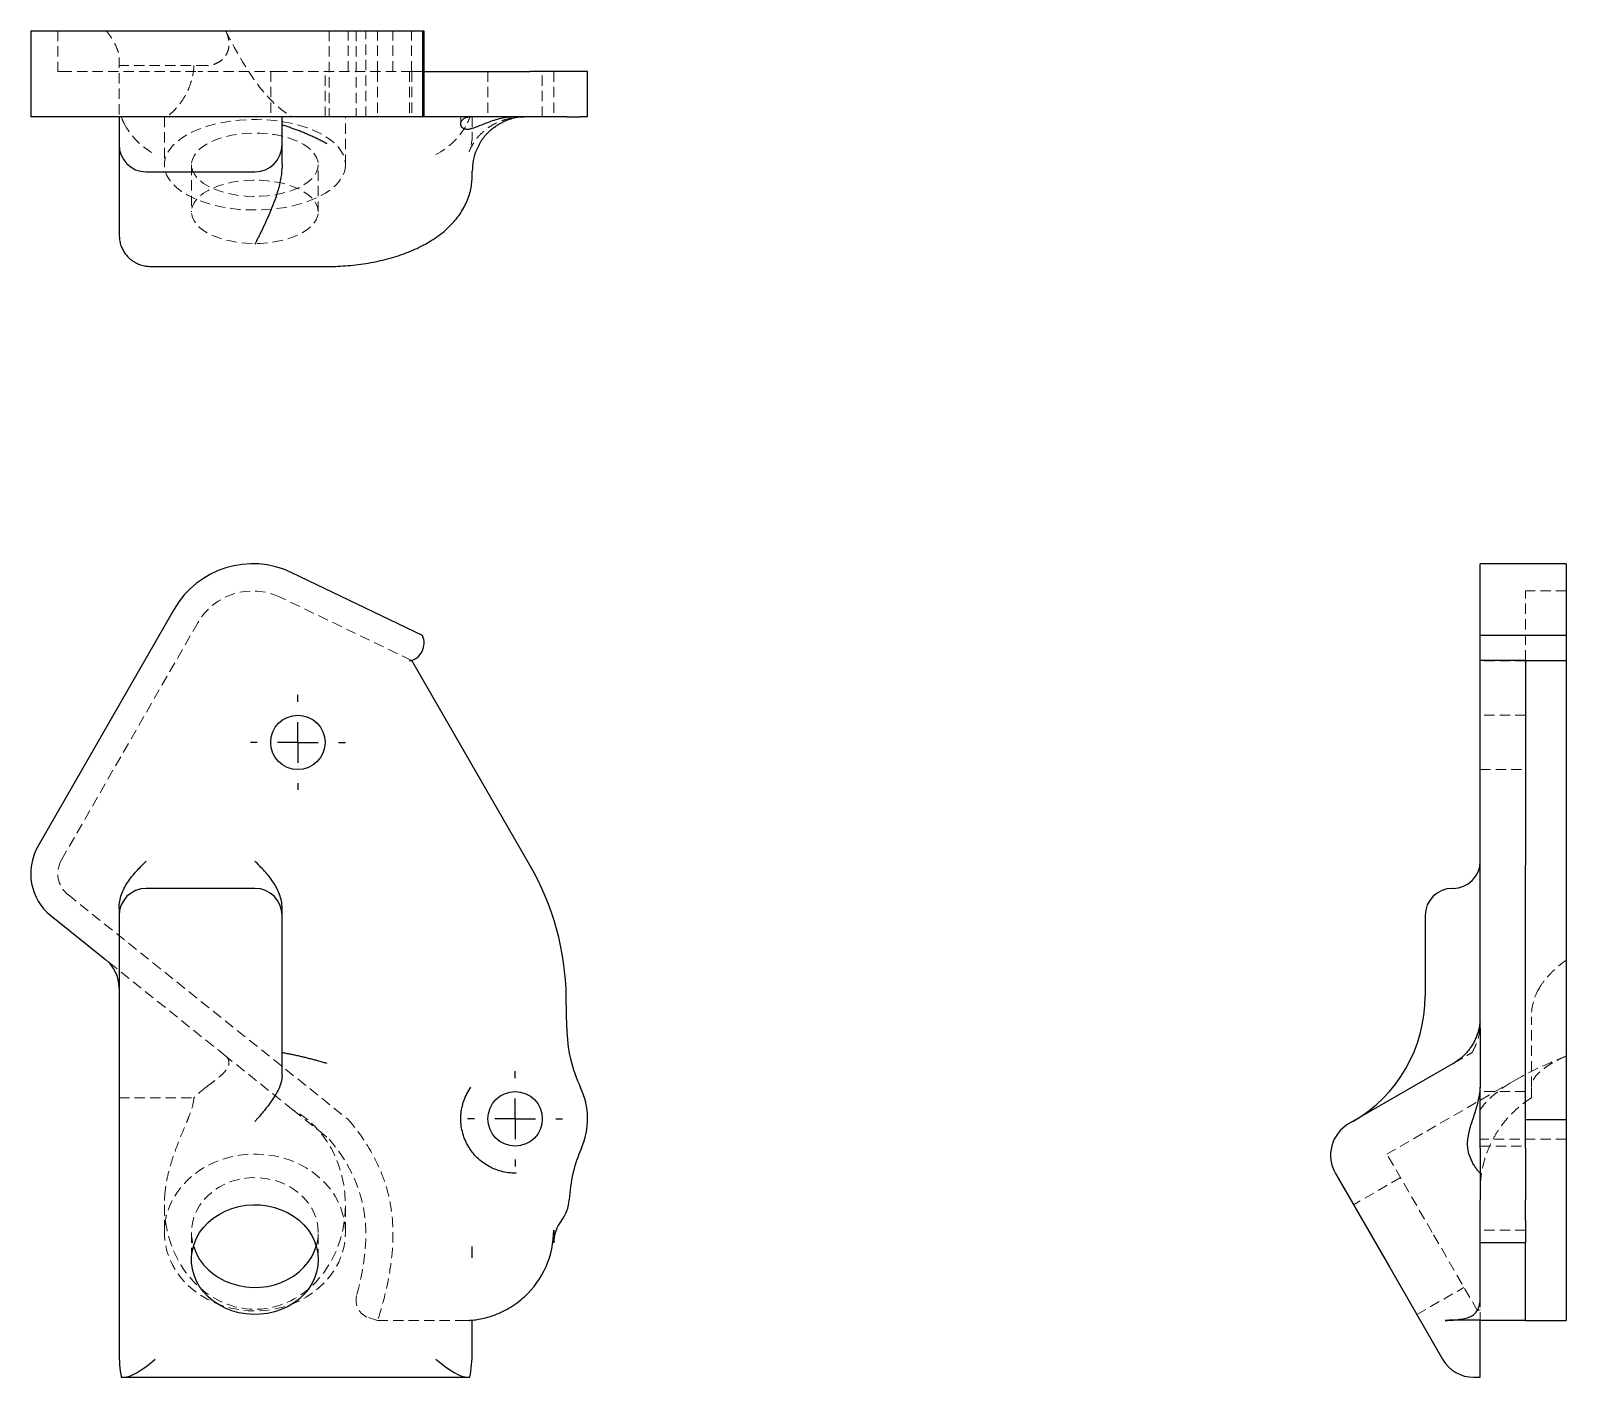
# Model space of a CAD drawing. Header units: millimetres. Extents: x 49 to 238, y 7 to 173.
import ezdxf

# ---------------------------------------------------------------- set-up
doc = ezdxf.new("R2010")
doc.units = ezdxf.units.MM
doc.linetypes.add('HIDDEN', pattern=[1.905, 1.27, -0.635])
doc.layers.add('10', color=7, linetype='Continuous')

# ---------------------------------------------------------------- blocks, each defined once
blk = doc.blocks.new('SW_CENTERMARKSYMBOL_0')
at = {"layer": '10', "color": 0}
for p, q in [((0, 5), (0, 5.84)), ((0, 0), (0, 2.5)), ((-5, 0), (-5.84, 0)), ((0, 0), (-2.5, 0)), ((0, 0), (0, -2.5)), ((0, 0), (2.5, 0)), ((5, 0), (5.84, 0)), ((0, -5), (0, -5.84))]:
    blk.add_line(p, q, dxfattribs=at)
blk = doc.blocks.new('SW_CENTERMARKSYMBOL_1')
at = {"layer": '10', "color": 0}
for p, q in [((0, 5), (0, 5.84)), ((0, 0), (0, 2.5)), ((-5, 0), (-5.84, 0)), ((0, 0), (-2.5, 0)), ((0, 0), (0, -2.5)), ((0, 0), (2.5, 0)), ((5, 0), (5.84, 0)), ((0, -5), (0, -5.84))]:
    blk.add_line(p, q, dxfattribs=at)

msp = doc.modelspace()

# ---------------------------------------------------------------- linework, layer by layer
at = {"color": 7, "linetype": 'Continuous', "lineweight": 25}
for p, q in [((48.77, 172.53), (48.77, 161.95)), ((48.77, 172.53), (49.66, 172.53)), ((49.66, 172.53), (66.41, 172.53)), ((66.41, 172.53), (80.89, 172.53)), ((80.89, 172.53), (96.92, 172.53)), ((96.92, 172.53), (96.92, 161.95)), ((96.92, 172.53), (97.13, 172.53)), ((97.13, 161.95), (97.13, 172.53)), ((97.13, 167.52), (110.14, 167.52)), ((114.61, 167.52), (110.14, 167.52)), ((114.67, 167.52), (114.61, 167.52)), ((116.37, 167.52), (114.67, 167.52)), ((117.23, 167.52), (116.37, 167.52)), ((117.23, 161.95), (117.23, 167.52)), ((49.66, 161.95), (48.77, 161.95)), ((66.41, 161.95), (49.66, 161.95)), ((59.63, 161.95), (59.63, 158.61)), ((80.89, 161.95), (66.41, 161.95)), ((79.67, 158.61), (79.67, 161.95)), ((96.92, 161.95), (80.89, 161.95)), ((97.13, 161.95), (96.92, 161.95)), ((110.14, 161.95), (97.13, 161.95)), ((114.61, 161.95), (110.14, 161.95)), ((114.67, 161.95), (114.61, 161.95)), ((114.67, 161.95), (116.37, 161.95)), ((117.23, 161.95), (116.37, 161.95)), ((59.63, 158.61), (59.63, 158.52)), ((79.67, 158.52), (79.67, 158.61)), ((59.63, 158.52), (59.63, 147.94)), ((79.67, 156.15), (79.67, 158.52)), ((62.97, 155.18), (76.33, 155.18)), ((103.04, 154.68), (103.04, 155.28)), ((59.63, 147.94), (59.63, 147.44)), ((59.63, 147.44), (59.69, 146.94)), ((63.53, 143.55), (85.23, 143.55)), ((96.92, 98.18), (80.89, 105.9)), ((237.53, 107), (226.95, 107)), ((226.95, 105.9), (226.95, 107)), ((226.95, 98.18), (226.95, 105.9)), ((237.53, 107), (237.53, 105.9)), ((237.53, 105.9), (237.53, 98.18)), ((66.41, 101.41), (49.66, 72.26)), ((237.53, 98.18), (226.95, 98.18)), ((226.95, 95.11), (226.95, 98.18)), ((237.53, 98.18), (237.53, 95.12)), ((95.61, 95.11), (95.32, 95.05)), ((110.14, 69.94), (95.61, 95.11)), ((232.52, 95.11), (226.95, 95.11)), ((226.95, 69.94), (226.95, 95.11)), ((232.52, 95.12), (237.53, 95.12)), ((232.52, 95.11), (232.52, 69.94)), ((237.53, 95.12), (237.53, 70.6)), ((226.95, 53.73), (226.95, 69.94)), ((232.52, 53.73), (232.52, 69.94)), ((237.53, 70.6), (237.53, 66.33)), ((76.33, 67.1), (62.97, 67.1)), ((223.61, 67.1), (223.52, 67.1)), ((237.53, 66.33), (237.53, 38.69)), ((59.63, 64.66), (59.63, 63.76)), ((79.67, 63.76), (79.67, 64.66)), ((51.27, 63.72), (57.97, 58.35)), ((59.63, 63.76), (59.63, 53.85)), ((79.67, 53.85), (79.67, 63.76)), ((220.18, 63.76), (220.18, 53.85)), ((59.63, 53.85), (59.63, 35.54)), ((79.67, 44.13), (79.67, 53.85)), ((114.67, 49.93), (114.61, 53.73)), ((226.95, 49.93), (226.95, 53.73)), ((232.52, 49.93), (232.52, 53.73)), ((226.95, 49.93), (226.95, 42.58)), ((232.52, 42.58), (232.52, 49.93)), ((223.61, 45.56), (210.77, 38.14)), ((223.61, 45.56), (223.65, 45.58)), ((226.95, 35.17), (226.95, 42.58)), ((232.52, 35.17), (232.52, 42.58)), ((232.52, 38.69), (237.53, 38.69)), ((59.63, 35.54), (59.63, 35.25)), ((59.63, 35.25), (59.63, 10.12)), ((226.95, 35.17), (226.95, 28.83)), ((232.52, 35.17), (232.52, 28.83)), ((209.14, 32.06), (215.82, 20.49)), ((226.95, 26.28), (226.95, 28.83)), ((232.52, 26.28), (232.52, 28.83)), ((113.06, 25.1), (113.06, 23.52)), ((226.95, 23.52), (226.95, 26.28)), ((232.52, 26.28), (232.52, 23.52)), ((103.04, 22.72), (103.04, 23.07)), ((103.04, 21.69), (103.04, 22.72)), ((232.52, 23.52), (226.95, 23.52)), ((226.95, 16.9), (226.95, 23.52)), ((232.52, 13.97), (232.52, 23.52)), ((215.82, 20.49), (222.33, 9.23)), ((103.04, 10.12), (103.04, 14.03)), ((226.95, 14.03), (224.7, 14.03)), ((226.95, 10.12), (226.95, 14.03)), ((232.52, 13.97), (226.95, 13.97)), ((232.52, 13.97), (237.53, 13.97)), ((226.95, 7), (226.95, 10.12)), ((59.91, 7), (60.23, 7)), ((60.23, 7), (102.44, 7)), ((102.44, 7), (102.76, 7)), ((226.18, 7), (226.95, 7))]:
    msp.add_line(p, q, dxfattribs=at)
at = {"color": 7, "linetype": 'HIDDEN', "lineweight": 18}
for p, q in [((52.11, 172.53), (52.11, 167.52)), ((85.46, 172.53), (85.46, 161.95)), ((87.8, 167.52), (87.8, 172.53)), ((88.76, 172.53), (88.76, 161.95)), ((89.96, 161.95), (89.96, 172.53)), ((91.41, 167.52), (91.41, 172.53)), ((93.3, 167.52), (93.3, 172.53)), ((95.58, 167.52), (95.58, 172.53)), ((59.63, 169.22), (59.63, 161.95)), ((70.37, 168.24), (59.63, 168.24)), ((52.56, 167.52), (52.11, 167.52)), ((52.56, 167.52), (69.31, 167.52)), ((79.44, 167.52), (69.31, 167.52)), ((78.27, 167.52), (78.27, 161.95)), ((95.58, 167.52), (79.44, 167.52)), ((84.95, 161.95), (84.95, 167.52)), ((91.41, 167.52), (91.41, 161.95)), ((95.32, 167.52), (95.32, 161.95)), ((95.58, 167.52), (95.61, 167.52)), ((95.61, 167.52), (95.61, 161.95)), ((95.61, 167.52), (97.13, 167.52)), ((104.98, 167.52), (104.98, 161.95)), ((111.66, 161.95), (111.66, 167.52)), ((113.06, 167.52), (113.06, 161.95)), ((65.2, 161.95), (65.2, 156.05)), ((87.46, 156.05), (87.46, 161.95)), ((101.64, 161.95), (101.64, 161.06)), ((103.04, 161.95), (103.04, 159.7)), ((106.09, 160.87), (106.01, 160.83)), ((104.14, 158.94), (103.9, 158.5)), ((68.54, 156.05), (68.54, 150.27)), ((84.12, 150.27), (84.12, 156.05)), ((95.58, 95.12), (79.44, 102.89)), ((232.52, 102.89), (232.52, 103.66)), ((237.53, 103.66), (232.52, 103.66)), ((232.52, 95.12), (232.52, 102.89)), ((52.56, 70.6), (69.31, 99.75)), ((232.52, 95.05), (226.95, 95.05)), ((232.52, 88.38), (226.95, 88.38)), ((226.95, 81.7), (232.52, 81.7)), ((53.36, 66.33), (87.8, 38.69)), ((72.75, 46.48), (57.97, 58.35)), ((233.24, 42.69), (233.24, 51.31)), ((80.99, 39.88), (72.75, 46.48)), ((231.39, 43.62), (215.48, 34.44)), ((232.52, 42.11), (226.95, 42.11)), ((233.24, 41.34), (233.24, 42.69)), ((59.63, 41.34), (68.83, 41.34)), ((80.99, 39.88), (84.18, 37.32)), ((84.18, 37.32), (85.46, 36.29)), ((237.53, 36.29), (226.95, 36.29)), ((221.05, 24.8), (215.48, 34.44)), ((226.95, 35.43), (232.52, 35.43)), ((217.15, 31.55), (211.37, 28.21)), ((65.2, 28.21), (65.2, 24.8)), ((87.46, 24.8), (87.46, 28.21)), ((68.54, 24.8), (68.54, 21.46)), ((84.12, 21.46), (84.12, 24.8)), ((226.62, 15.16), (221.05, 24.8)), ((232.52, 25.1), (226.95, 25.1)), ((219.16, 14.71), (224.95, 18.05)), ((226.62, 15.16), (226.95, 15.35)), ((226.95, 16.9), (226.95, 14.33)), ((90.3, 14.33), (91.41, 13.97)), ((91.41, 13.97), (101.93, 13.97)), ((226.95, 14.33), (226.95, 14.03))]:
    msp.add_line(p, q, dxfattribs=at)
at = {"color": 7, "linetype": 'HIDDEN', "lineweight": 18, "flags": 128}
for points in [[(87.46, 156.05), (87.41, 155.51), (87.25, 154.98), (86.99, 154.46), (86.64, 153.95), (86.18, 153.46), (85.64, 153), (85, 152.57), (84.29, 152.16), (83.5, 151.8), (82.65, 151.47), (81.74, 151.19), (80.77, 150.95), (79.77, 150.76), (78.73, 150.62), (77.67, 150.53), (76.6, 150.49), (75.52, 150.5), (74.45, 150.56), (73.4, 150.68), (72.38, 150.85), (71.39, 151.06), (70.45, 151.32), (69.57, 151.63), (68.75, 151.97), (68, 152.36), (67.32, 152.78), (66.73, 153.23), (66.23, 153.7), (65.83, 154.2), (65.52, 154.72), (65.31, 155.25), (65.21, 155.78), (65.21, 156.32), (65.31, 156.85), (65.52, 157.38), (65.83, 157.9), (66.23, 158.4), (66.73, 158.87), (67.32, 159.32), (68, 159.74), (68.75, 160.13), (69.57, 160.47), (70.45, 160.78), (71.39, 161.04), (72.38, 161.25), (73.4, 161.42), (74.45, 161.54), (75.52, 161.6), (76.6, 161.61), (77.67, 161.57), (78.73, 161.48), (79.77, 161.34), (80.77, 161.15), (81.74, 160.91), (82.65, 160.63), (83.5, 160.3), (84.29, 159.94), (85, 159.53), (85.64, 159.1), (86.18, 158.64), (86.64, 158.15), (86.99, 157.64), (87.25, 157.12), (87.41, 156.59), (87.46, 156.05)], [(84.12, 156.05), (84.07, 155.61), (83.92, 155.17), (83.66, 154.74), (83.32, 154.33), (82.88, 153.94), (82.36, 153.58), (81.76, 153.26), (81.08, 152.96), (80.35, 152.71), (79.56, 152.51), (78.73, 152.34), (77.87, 152.23), (76.99, 152.17), (76.1, 152.16), (75.22, 152.19), (74.35, 152.28), (73.5, 152.42), (72.69, 152.6), (71.93, 152.83), (71.22, 153.11), (70.59, 153.42), (70.02, 153.76), (69.54, 154.13), (69.15, 154.53), (68.85, 154.95), (68.65, 155.39), (68.55, 155.83), (68.55, 156.27), (68.65, 156.71), (68.85, 157.15), (69.15, 157.57), (69.54, 157.97), (70.02, 158.34), (70.59, 158.68), (71.22, 158.99), (71.93, 159.27), (72.69, 159.5), (73.5, 159.68), (74.35, 159.82), (75.22, 159.91), (76.1, 159.94), (76.99, 159.93), (77.87, 159.87), (78.73, 159.75), (79.56, 159.59), (80.35, 159.39), (81.08, 159.13), (81.76, 158.84), (82.36, 158.52), (82.88, 158.16), (83.32, 157.77), (83.66, 157.36), (83.92, 156.93), (84.07, 156.49), (84.12, 156.05)], [(84.12, 150.27), (84.07, 150.71), (83.92, 151.15), (83.66, 151.58), (83.32, 151.99), (82.88, 152.37), (82.36, 152.73), (81.76, 153.06), (81.08, 153.35), (80.35, 153.6), (79.56, 153.81), (78.73, 153.97), (77.87, 154.08), (76.99, 154.15), (76.1, 154.16), (75.22, 154.12), (74.35, 154.03), (73.5, 153.9), (72.69, 153.71), (71.93, 153.48), (71.22, 153.21), (70.59, 152.9), (70.02, 152.56), (69.54, 152.18), (69.15, 151.78), (68.85, 151.36), (68.65, 150.93), (68.55, 150.49), (68.55, 150.04), (68.65, 149.6), (68.85, 149.17), (69.15, 148.75), (69.54, 148.35), (70.02, 147.98), (70.59, 147.63), (71.22, 147.32), (71.93, 147.05), (72.69, 146.82), (73.5, 146.64), (74.35, 146.5), (75.22, 146.41), (76.1, 146.37), (76.99, 146.39), (77.87, 146.45), (78.73, 146.56), (79.56, 146.72), (80.35, 146.93), (81.08, 147.18), (81.76, 147.47), (82.36, 147.8), (82.88, 148.16), (83.32, 148.55), (83.66, 148.96), (83.92, 149.38), (84.07, 149.82), (84.12, 150.27)], [(87.46, 24.8), (87.41, 25.73), (87.25, 26.65), (86.99, 27.55), (86.64, 28.43), (86.18, 29.28), (85.64, 30.08), (85, 30.83), (84.29, 31.53), (83.5, 32.17), (82.65, 32.73), (81.74, 33.22), (80.77, 33.63), (79.77, 33.97), (78.73, 34.21), (77.67, 34.37), (76.6, 34.43), (75.52, 34.41), (74.45, 34.3), (73.4, 34.1), (72.38, 33.81), (71.39, 33.44), (70.45, 32.99), (69.57, 32.46), (68.75, 31.86), (68, 31.19), (67.32, 30.46), (66.73, 29.68), (66.23, 28.86), (65.83, 28), (65.52, 27.1), (65.31, 26.19), (65.21, 25.26), (65.21, 24.33), (65.31, 23.41), (65.52, 22.49), (65.83, 21.6), (66.23, 20.74), (66.73, 19.91), (67.32, 19.13), (68, 18.41), (68.75, 17.74), (69.57, 17.14), (70.45, 16.61), (71.39, 16.16), (72.38, 15.79), (73.4, 15.5), (74.45, 15.3), (75.52, 15.18), (76.6, 15.16), (77.67, 15.23), (78.73, 15.39), (79.77, 15.63), (80.77, 15.96), (81.74, 16.37), (82.65, 16.86), (83.5, 17.43), (84.29, 18.06), (85, 18.76), (85.64, 19.52), (86.18, 20.32), (86.64, 21.16), (86.99, 22.04), (87.25, 22.95), (87.41, 23.87), (87.46, 24.8)], [(84.12, 24.8), (84.07, 25.57), (83.92, 26.33), (83.66, 27.07), (83.32, 27.77), (82.88, 28.45), (82.36, 29.07), (81.76, 29.64), (81.08, 30.14), (80.35, 30.58), (79.56, 30.94), (78.73, 31.21), (77.87, 31.41), (76.99, 31.52), (76.1, 31.54), (75.22, 31.48), (74.35, 31.32), (73.5, 31.09), (72.69, 30.77), (71.93, 30.37), (71.22, 29.9), (70.59, 29.36), (70.02, 28.76), (69.54, 28.12), (69.15, 27.42), (68.85, 26.7), (68.65, 25.95), (68.55, 25.18), (68.55, 24.41), (68.65, 23.65), (68.78, 23.13)]]:
    msp.add_lwpolyline(points, dxfattribs=at)
at = {"color": 7, "linetype": 'Continuous', "lineweight": 25, "flags": 128}
for points in [[(84.12, 21.46), (84.07, 20.69), (83.92, 19.93), (83.66, 19.19), (83.32, 18.48), (82.88, 17.81), (82.36, 17.19), (81.76, 16.62), (81.08, 16.12), (80.35, 15.68), (79.56, 15.32), (78.73, 15.04), (77.87, 14.85), (76.99, 14.74), (76.1, 14.71), (75.22, 14.78), (74.35, 14.93), (73.5, 15.17), (72.69, 15.49), (71.93, 15.89), (71.22, 16.36), (70.59, 16.9), (70.02, 17.49), (69.54, 18.14), (69.15, 18.83), (68.85, 19.56), (68.65, 20.31), (68.55, 21.07), (68.55, 21.84), (68.65, 22.61), (68.85, 23.36), (69.15, 24.09), (69.54, 24.78), (70.02, 25.42), (70.59, 26.02), (71.22, 26.56), (71.93, 27.03), (72.69, 27.43), (73.5, 27.75), (74.35, 27.98), (75.22, 28.14), (76.1, 28.2), (76.99, 28.18), (77.87, 28.07), (78.73, 27.88), (79.56, 27.6), (80.35, 27.24), (81.08, 26.8), (81.76, 26.3), (82.36, 25.73), (82.88, 25.11), (83.32, 24.44), (83.66, 23.73), (83.92, 22.99), (84.07, 22.23), (84.12, 21.46)], [(68.78, 23.13), (68.85, 22.9), (69.15, 22.17), (69.54, 21.48), (70.02, 20.83), (70.59, 20.24), (71.22, 19.7), (71.93, 19.23), (72.69, 18.83), (73.5, 18.51), (74.35, 18.27), (75.22, 18.12), (76.1, 18.05), (76.99, 18.08), (77.87, 18.18), (78.73, 18.38), (79.56, 18.66), (80.35, 19.02), (81.08, 19.45), (81.76, 19.96), (82.36, 20.53), (82.88, 21.15), (83.32, 21.82), (83.66, 22.53), (83.88, 23.13)]]:
    msp.add_lwpolyline(points, dxfattribs=at)
at = {"color": 7, "linetype": 'Continuous', "lineweight": 25}
for centre in [(81.61, 85.04), (108.32, 38.77)]:
    msp.add_circle(centre, 3.34, dxfattribs=at)
for centre, radius, start, end in [((62.97, 158.52), 3.34, 180, 270), ((76.33, 158.52), 3.34, 270, 0), ((76.06, 95.87), 11.13, 64.2951, 150.1193), ((94.9, 97.24), 2.23, 280.7823, 25.1062), ((55.45, 68.93), 6.68, 150.1193, 231.253), ((81.22, 53.24), 33.39, 0.8426, 30), ((223.61, 70.44), 3.34, 270, 0), ((62.97, 63.76), 3.34, 90, 180), ((76.33, 63.76), 3.34, 0, 90), ((223.52, 63.76), 3.34, 90, 180), ((55.18, 54.88), 4.45, 0, 51.253), ((202.37, 53.85), 17.81, 300, 0), ((132.47, 50.19), 17.81, 180.8426, 205.2997), ((108.32, 38.77), 8.9, 336.161, 25.2997), ((213, 34.29), 4.45, 120, 210), ((132.76, 27.97), 17.81, 156.161, 177.2585), ((110.52, 29.04), 4.45, 321.7012, 357.2585), ((101.93, 25.1), 11.13, 312.5817, 0), ((117.51, 23.52), 4.45, 141.7012, 180), ((226.18, 11.45), 4.45, 210, 270)]:
    msp.add_arc(centre, radius, start, end, dxfattribs=at)
at = {"color": 7, "linetype": 'HIDDEN', "lineweight": 18}
for centre, radius, start, end in [((76.06, 95.87), 7.79, 64.2951, 150.1193), ((55.45, 68.93), 3.34, 150.1193, 231.253), ((78.21, 24.8), 5.91, 343.5373, 359.9492), ((90.99, 16.45), 2.23, 164.7908, 252.027), ((101.93, 25.1), 11.13, 270, 275.7392)]:
    msp.add_arc(centre, radius, start, end, dxfattribs=at)
for centre, major_axis, ratio, start_param, end_param in [((76.33, 188.65), (-7.09, 27.02), 0.317623, 2.124395, 2.882952), ((64.08, 163.76), (0, -5.14), 0.866025, 5.070474, 5.235988), ((64.08, 161.18), (3.86, -3.86), 0.57735, 4.18879, 5.235988), ((98.59, 161.18), (3.86, 3.86), 0.57735, 4.18879, 5.235988), ((98.59, 163.76), (0, -5.14), 0.866025, 1.047198, 1.212712), ((237.7, 51.31), (0, 5.71), 0.779917, 0.895466, 1.570796), ((253.65, 43.62), (27.07, 5.48), 0.26065, 2.15487, 2.913428), ((76.33, 31.84), (0, -12.85), 0.866025, 3.706474, 3.880462), ((76.33, 28.21), (0, -12.85), 0.866025, 2.358758, 2.709723), ((76.33, 28.21), (0, -12.85), 0.866025, 4.572014, 8.641943)]:
    msp.add_ellipse(centre, major_axis=major_axis, ratio=ratio, start_param=start_param, end_param=end_param, dxfattribs=at)
at = {"color": 7, "linetype": 'Continuous', "lineweight": 25}
for centre, major_axis, ratio, start_param, end_param in [((64.08, 10.12), (0, -8.9), 0.5, 4.712389, 5.070474), ((98.59, 10.12), (0, -8.9), 0.5, 1.212712, 1.570796), ((64.08, 11.45), (4.3, 4.3), 0.267949, 3.403392, 4.45059), ((98.59, 11.45), (-4.3, 4.3), 0.267949, 1.832596, 2.879793)]:
    msp.add_ellipse(centre, major_axis=major_axis, ratio=ratio, start_param=start_param, end_param=end_param, dxfattribs=at)
at = {"color": 7, "linetype": 'HIDDEN', "lineweight": 18}
for points, knots in [([(57.97, 172.53), (58.01, 172.53), (58.05, 172.5), (58.12, 172.44), (58.15, 172.41), (58.24, 172.3), (58.3, 172.22), (58.46, 172), (58.57, 171.85), (58.86, 171.4), (59.03, 171.1), (59.31, 170.53), (59.42, 170.25), (59.59, 169.71), (59.63, 169.45), (59.63, 169.22)], [0, 0, 0, 0, 0.03125, 0.03125, 0.0625, 0.0625, 0.125, 0.125, 0.25, 0.25, 0.5, 0.5, 0.75, 0.75, 1, 1, 1, 1]), ([(72.75, 172.53), (72.87, 172.27), (72.96, 172.02), (73.09, 171.5), (73.14, 171.24), (73.15, 170.72), (73.13, 170.47), (73.01, 169.98), (72.92, 169.76), (72.67, 169.34), (72.52, 169.15), (72.16, 168.82), (71.96, 168.69), (71.54, 168.47), (71.31, 168.38), (70.85, 168.27), (70.61, 168.24), (70.37, 168.24)], [0, 0, 0, 0, 0.125, 0.125, 0.25, 0.25, 0.375, 0.375, 0.5, 0.5, 0.625, 0.625, 0.75, 0.75, 0.875, 0.875, 1, 1, 1, 1]), ([(68.83, 168.24), (68.79, 167.24), (68.57, 166.36), (68.18, 165.39), (68.1, 165.2), (67.93, 164.85), (67.84, 164.68), (67.56, 164.19), (67.36, 163.89), (66.97, 163.36), (66.78, 163.12), (66.4, 162.71), (66.22, 162.53), (65.89, 162.25), (65.74, 162.14), (65.48, 161.99), (65.38, 161.95), (65.31, 161.95)], [0, 0, 0, 0, 0.25, 0.25, 0.3125, 0.3125, 0.375, 0.375, 0.5, 0.5, 0.625, 0.625, 0.75, 0.75, 0.875, 0.875, 1, 1, 1, 1]), ([(102.65, 157.63), (102.8, 157.99), (102.97, 158.33), (103.27, 158.82), (103.38, 158.98), (103.61, 159.29), (103.73, 159.44), (104.12, 159.87), (104.4, 160.13), (104.99, 160.6), (105.31, 160.81), (105.95, 161.17), (106.28, 161.31), (106.95, 161.56), (107.28, 161.66), (107.93, 161.82), (108.25, 161.87), (108.87, 161.94), (109.17, 161.95), (109.46, 161.95)], [0, 0, 0, 0, 0.125, 0.125, 0.1875, 0.1875, 0.25, 0.25, 0.375, 0.375, 0.5, 0.5, 0.625, 0.625, 0.75, 0.75, 0.875, 0.875, 1, 1, 1, 1]), ([(237.53, 58.35), (237.53, 58.32), (237.5, 58.28), (237.44, 58.23), (237.41, 58.2), (237.3, 58.11), (237.22, 58.06), (237, 57.89), (236.85, 57.77), (236.4, 57.41), (236.1, 57.14), (235.53, 56.57), (235.25, 56.26), (234.71, 55.6), (234.45, 55.25), (234.22, 54.88)], [0, 0, 0, 0, 0.03125, 0.03125, 0.0625, 0.0625, 0.125, 0.125, 0.25, 0.25, 0.5, 0.5, 0.75, 0.75, 1, 1, 1, 1]), ([(225.93, 46.89), (226.12, 47.25), (226.5, 47.96), (226.79, 48.98), (226.93, 49.83), (226.94, 50.27), (226.95, 50.48)], [0, 0, 0, 0, 0.317965, 0.645267, 0.838018, 1, 1, 1, 1]), ([(72.75, 46.48), (72.87, 46.38), (72.96, 46.27), (73.09, 46.02), (73.14, 45.88), (73.15, 45.59), (73.13, 45.43), (73.01, 45.11), (72.92, 44.95), (72.67, 44.61), (72.52, 44.44), (72.16, 44.09), (71.96, 43.92), (71.54, 43.57), (71.31, 43.4), (70.85, 43.05), (70.61, 42.87), (70.37, 42.69)], [0, 0, 0, 0, 0.125, 0.125, 0.25, 0.25, 0.375, 0.375, 0.5, 0.5, 0.625, 0.625, 0.75, 0.75, 0.875, 0.875, 1, 1, 1, 1]), ([(223.65, 45.58), (224.11, 45.84), (224.99, 46.35), (225.62, 46.72), (225.93, 46.89)], [0, 0, 0, 0, 0.509364, 1, 1, 1, 1]), ([(237.53, 46.48), (237.27, 46.38), (237.02, 46.27), (236.5, 46.02), (236.24, 45.88), (235.72, 45.59), (235.47, 45.43), (234.98, 45.11), (234.76, 44.95), (234.34, 44.61), (234.15, 44.44), (233.82, 44.09), (233.69, 43.92), (233.47, 43.57), (233.38, 43.4), (233.27, 43.05), (233.24, 42.87), (233.24, 42.69)], [0, 0, 0, 0, 0.125, 0.125, 0.25, 0.25, 0.375, 0.375, 0.5, 0.5, 0.625, 0.625, 0.75, 0.75, 0.875, 0.875, 1, 1, 1, 1]), ([(68.83, 41.34), (68.79, 40.71), (68.57, 39.98), (68.18, 38.95), (68.1, 38.74), (67.93, 38.31), (67.84, 38.09), (67.56, 37.42), (67.36, 36.96), (66.97, 36), (66.78, 35.5), (66.4, 34.47), (66.22, 33.94), (65.89, 32.86), (65.74, 32.31), (65.48, 31.17), (65.38, 30.59), (65.31, 30)], [0, 0, 0, 0, 0.25, 0.25, 0.3125, 0.3125, 0.375, 0.375, 0.5, 0.5, 0.625, 0.625, 0.75, 0.75, 0.875, 0.875, 1, 1, 1, 1]), ([(233.24, 41.34), (232.24, 40.71), (231.36, 39.98), (230.39, 38.95), (230.2, 38.74), (229.85, 38.31), (229.68, 38.09), (229.19, 37.42), (228.89, 36.96), (228.36, 36), (228.12, 35.5), (227.71, 34.47), (227.53, 33.94), (227.25, 32.86), (227.14, 32.31), (226.99, 31.17), (226.95, 30.59), (226.95, 30)], [0, 0, 0, 0, 0.25, 0.25, 0.3125, 0.3125, 0.375, 0.375, 0.5, 0.5, 0.625, 0.625, 0.75, 0.75, 0.875, 0.875, 1, 1, 1, 1]), ([(87.8, 38.69), (89.22, 37.03), (90.39, 35.29), (91.74, 32.52), (92.12, 31.57), (92.73, 29.61), (92.95, 28.61), (93.39, 25.5), (93.36, 23.32), (92.91, 19.91), (92.7, 18.75), (92.14, 16.39), (91.81, 15.19), (91.41, 13.97)], [0, 0, 0, 0, 0.25, 0.25, 0.375, 0.375, 0.5, 0.5, 0.75, 0.75, 0.875, 0.875, 1, 1, 1, 1]), ([(85.46, 36.29), (87.74, 33.56), (89.19, 30.72), (89.72, 27.56), (90.24, 24.52), (89.91, 20.97), (88.84, 17.03)], [0.0131104, 0.0131104, 0.0131104, 0.0131104, 0.4780071, 0.4780071, 0.4780071, 0.9245197, 0.9245197, 0.9245197, 0.9245197])]:
    msp.add_open_spline(points, degree=3, knots=knots, dxfattribs=at)
at = {"color": 7, "linetype": 'Continuous', "lineweight": 25}
for points, knots in [([(85.23, 158.61), (85.06, 158.7), (84.72, 158.88), (84.21, 159.14), (83.7, 159.38), (83.19, 159.61), (82.68, 159.84), (82.18, 160.05), (81.67, 160.25), (81.17, 160.43), (80.67, 160.61), (80.17, 160.78), (79.83, 160.88), (79.67, 160.93)], [0, 0, 0, 0, 0.09671, 0.192161, 0.286383, 0.379408, 0.471269, 0.562, 0.651637, 0.740216, 0.827777, 0.914358, 1, 1, 1, 1]), ([(108.44, 161.95), (107.8, 161.95), (107.18, 161.87), (106.29, 161.66), (106, 161.58), (105.44, 161.41), (105.17, 161.31), (104.65, 161.12), (104.41, 161.02), (103.94, 160.83), (103.71, 160.74), (103.29, 160.58), (103.09, 160.51), (102.73, 160.42), (102.56, 160.4), (102.34, 160.39), (102.27, 160.4), (102.14, 160.42), (102.08, 160.44), (101.93, 160.51), (101.84, 160.57), (101.66, 160.81), (101.62, 161.01), (101.68, 161.3), (101.72, 161.4), (101.84, 161.58), (101.92, 161.66), (102.12, 161.79), (102.25, 161.85), (102.54, 161.93), (102.7, 161.95), (102.89, 161.95)], [0, 0, 0, 0, 0.125, 0.125, 0.1875, 0.1875, 0.25, 0.25, 0.3125, 0.3125, 0.375, 0.375, 0.4375, 0.4375, 0.5, 0.5, 0.53125, 0.53125, 0.5625, 0.5625, 0.625, 0.625, 0.75, 0.75, 0.8125, 0.8125, 0.875, 0.875, 0.9375, 0.9375, 1, 1, 1, 1]), ([(103.89, 158.5), (103.94, 158.61), (104.05, 158.8), (104.24, 159.12), (104.44, 159.39), (104.61, 159.61), (104.74, 159.76), (104.88, 159.91), (105.09, 160.12), (105.38, 160.38), (105.74, 160.65), (105.96, 160.8), (106.09, 160.88)], [0, 0, 0, 0, 0.156786, 0.284596, 0.388736, 0.435138, 0.480025, 0.52552, 0.573729, 0.685022, 0.825, 1, 1, 1, 1]), ([(109.42, 161.92), (109.08, 161.9), (108.31, 161.85), (107.17, 161.5), (106.44, 161.08), (106.09, 160.87)], [0, 0, 0, 0, 0.2857907, 0.6559651, 1, 1, 1, 1]), ([(103.9, 158.5), (103.78, 158.28), (103.44, 157.68), (103.12, 156.58), (103.07, 155.71), (103.04, 155.28)], [0, 0, 0, 0, 0.2237, 0.61185, 1, 1, 1, 1]), ([(79.67, 156.15), (79.67, 155.28), (79.54, 154.43), (79.14, 152.74), (78.87, 151.91), (78.23, 150.27), (77.87, 149.46), (77.31, 148.26), (77.12, 147.86), (76.82, 147.27), (76.72, 147.07), (76.52, 146.67), (76.43, 146.47), (76.33, 146.27)], [0, 0, 0, 0, 0.25, 0.25, 0.5, 0.5, 0.75, 0.75, 0.875, 0.875, 0.9375, 0.9375, 1, 1, 1, 1]), ([(85.23, 143.55), (85.46, 143.55), (86.1, 143.55), (87.17, 143.6), (88.42, 143.7), (89.65, 143.86), (90.87, 144.07), (92.07, 144.32), (93.24, 144.63), (94.37, 145), (95.47, 145.42), (96.53, 145.89), (97.54, 146.43), (98.49, 147.02), (99.38, 147.68), (100.16, 148.36), (100.82, 149.06), (101.39, 149.76), (101.88, 150.51), (102.31, 151.31), (102.64, 152.16), (102.88, 153.02), (103.01, 153.86), (103.03, 154.41), (103.04, 154.68)], [0, 0, 0, 0, 0.02562, 0.073319, 0.121087, 0.168979, 0.217059, 0.265394, 0.314051, 0.363095, 0.412579, 0.462531, 0.512921, 0.563621, 0.614244, 0.664299, 0.708284, 0.750865, 0.792114, 0.836625, 0.879727, 0.921561, 0.96241, 1, 1, 1, 1]), ([(59.66, 146.99), (59.7, 146.78), (59.76, 146.36), (59.98, 145.79), (60.23, 145.32), (60.58, 144.85), (60.98, 144.46), (61.4, 144.16), (61.81, 143.93), (62.3, 143.73), (62.9, 143.58), (63.32, 143.56), (63.53, 143.55)], [0, 0, 0, 0, 0.113365, 0.219463, 0.314488, 0.396752, 0.524431, 0.609138, 0.675667, 0.771425, 0.88523, 1, 1, 1, 1]), ([(59.63, 64.66), (59.63, 65.24), (59.74, 65.8), (60.13, 66.89), (60.39, 67.39), (60.87, 68.1), (61.04, 68.33), (61.4, 68.78), (61.58, 69), (61.97, 69.42), (62.17, 69.63), (62.57, 70.04), (62.77, 70.24), (62.97, 70.44)], [0, 0, 0, 0, 0.25, 0.25, 0.5, 0.5, 0.625, 0.625, 0.75, 0.75, 0.875, 0.875, 1, 1, 1, 1]), ([(79.67, 64.66), (79.67, 65.24), (79.56, 65.8), (79.17, 66.89), (78.9, 67.39), (78.43, 68.1), (78.26, 68.33), (77.9, 68.78), (77.71, 69), (77.33, 69.42), (77.13, 69.63), (76.73, 70.04), (76.53, 70.24), (76.33, 70.44)], [0, 0, 0, 0, 0.25, 0.25, 0.5, 0.5, 0.625, 0.625, 0.75, 0.75, 0.875, 0.875, 1, 1, 1, 1]), ([(226.94, 50.65), (226.94, 50.66), (226.94, 50.68), (226.93, 50.62), (226.91, 50.51), (226.88, 50.34), (226.85, 50.15), (226.81, 49.95), (226.76, 49.72), (226.7, 49.48), (226.62, 49.24), (226.5, 48.91), (226.33, 48.5), (226.1, 48.05), (225.82, 47.6), (225.51, 47.18), (225.07, 46.67), (224.46, 46.09), (223.9, 45.73), (223.61, 45.55)], [0, 0, 0, 0, 0.015518, 0.124033, 0.219385, 0.299191, 0.347824, 0.386802, 0.418328, 0.445726, 0.472009, 0.499101, 0.557665, 0.619563, 0.679223, 0.734301, 0.787386, 0.893012, 1, 1, 1, 1]), ([(85.23, 45.56), (85.06, 45.61), (84.72, 45.71), (84.21, 45.86), (83.7, 46), (83.19, 46.13), (82.68, 46.26), (82.18, 46.38), (81.67, 46.5), (81.17, 46.61), (80.67, 46.71), (80.17, 46.8), (79.83, 46.86), (79.67, 46.89)], [0, 0, 0, 0, 0.09671, 0.192161, 0.286383, 0.379408, 0.471269, 0.562, 0.651637, 0.740216, 0.827777, 0.914358, 1, 1, 1, 1]), ([(79.67, 44.13), (79.67, 43.63), (79.54, 43.14), (79.14, 42.17), (78.87, 41.68), (78.23, 40.74), (77.87, 40.27), (77.31, 39.58), (77.12, 39.35), (76.82, 39), (76.72, 38.89), (76.52, 38.66), (76.43, 38.55), (76.33, 38.43)], [0, 0, 0, 0, 0.25, 0.25, 0.5, 0.5, 0.75, 0.75, 0.875, 0.875, 0.9375, 0.9375, 1, 1, 1, 1]), ([(108.44, 32.09), (107.8, 32.08), (107.18, 32.16), (106.29, 32.4), (106, 32.5), (105.44, 32.74), (105.17, 32.88), (104.65, 33.18), (104.41, 33.35), (103.94, 33.73), (103.71, 33.93), (103.29, 34.37), (103.09, 34.61), (102.73, 35.12), (102.56, 35.38), (102.34, 35.8), (102.27, 35.95), (102.14, 36.24), (102.08, 36.38), (101.93, 36.82), (101.84, 37.12), (101.66, 38.03), (101.62, 38.62), (101.68, 39.52), (101.72, 39.82), (101.84, 40.41), (101.92, 40.7), (102.12, 41.28), (102.25, 41.56), (102.54, 42.12), (102.7, 42.39), (102.89, 42.65)], [0, 0, 0, 0, 0.125, 0.125, 0.1875, 0.1875, 0.25, 0.25, 0.3125, 0.3125, 0.375, 0.375, 0.4375, 0.4375, 0.5, 0.5, 0.53125, 0.53125, 0.5625, 0.5625, 0.625, 0.625, 0.75, 0.75, 0.8125, 0.8125, 0.875, 0.875, 0.9375, 0.9375, 1, 1, 1, 1]), ([(226.89, 32.15), (226.85, 32.18), (226.8, 32.24), (226.67, 32.39), (226.6, 32.48), (226.44, 32.69), (226.35, 32.82), (226.17, 33.09), (226.08, 33.25), (225.81, 33.75), (225.64, 34.14), (225.47, 34.82), (225.43, 35.06), (225.39, 35.56), (225.39, 35.83), (225.43, 36.37), (225.48, 36.65), (225.59, 37.2), (225.66, 37.49), (225.91, 38.33), (226.1, 38.89), (226.37, 39.73), (226.46, 40.01), (226.62, 40.56), (226.69, 40.83), (226.87, 41.64), (226.95, 42.17), (226.95, 42.65)], [0, 0, 0, 0, 0.0625, 0.0625, 0.125, 0.125, 0.1875, 0.1875, 0.25, 0.25, 0.375, 0.375, 0.4375, 0.4375, 0.5, 0.5, 0.5625, 0.5625, 0.625, 0.625, 0.75, 0.75, 0.8125, 0.8125, 0.875, 0.875, 1, 1, 1, 1]), ([(237.53, 38.69), (237.53, 37.03), (237.53, 35.29), (237.53, 32.52), (237.53, 31.57), (237.53, 29.61), (237.53, 28.61), (237.53, 25.5), (237.53, 23.32), (237.53, 19.91), (237.53, 18.75), (237.53, 16.39), (237.53, 15.19), (237.53, 13.97)], [0, 0, 0, 0, 0.25, 0.25, 0.375, 0.375, 0.5, 0.5, 0.75, 0.75, 0.875, 0.875, 1, 1, 1, 1]), ([(102.65, 13.99), (102.8, 14), (102.97, 14.02), (103.27, 14.05), (103.38, 14.06), (103.61, 14.1), (103.73, 14.12), (104.12, 14.18), (104.4, 14.24), (104.99, 14.39), (105.31, 14.49), (105.95, 14.72), (106.28, 14.85), (106.95, 15.16), (107.28, 15.34), (107.93, 15.72), (108.25, 15.93), (108.87, 16.39), (109.17, 16.64), (109.46, 16.9)], [0, 0, 0, 0, 0.125, 0.125, 0.1875, 0.1875, 0.25, 0.25, 0.375, 0.375, 0.5, 0.5, 0.625, 0.625, 0.75, 0.75, 0.875, 0.875, 1, 1, 1, 1]), ([(222.63, 13.99), (222.99, 14), (223.33, 14.02), (223.82, 14.05), (223.98, 14.06), (224.29, 14.1), (224.44, 14.12), (224.87, 14.18), (225.13, 14.24), (225.6, 14.39), (225.81, 14.49), (226.17, 14.72), (226.31, 14.85), (226.56, 15.16), (226.66, 15.34), (226.82, 15.72), (226.87, 15.93), (226.94, 16.39), (226.95, 16.64), (226.95, 16.9)], [0, 0, 0, 0, 0.125, 0.125, 0.1875, 0.1875, 0.25, 0.25, 0.375, 0.375, 0.5, 0.5, 0.625, 0.625, 0.75, 0.75, 0.875, 0.875, 1, 1, 1, 1])]:
    msp.add_open_spline(points, degree=3, knots=knots, dxfattribs=at)
at = {"color": 7, "linetype": 'HIDDEN', "lineweight": 18}
msp.add_open_spline([(103.04, 159.7), (103.04, 158.98), (102.92, 158.29), (102.65, 157.63)], degree=3, dxfattribs=at)
at = {"color": 7, "linetype": 'Continuous', "lineweight": 25}
msp.add_open_spline([(224.7, 14.03), (223.98, 14.03), (223.29, 14.01), (222.63, 13.99)], degree=3, dxfattribs=at)

# ---------------------------------------------------------------- block references
at = {"layer": '10'}
for name, p in [('SW_CENTERMARKSYMBOL_1', (81.61, 85.04)), ('SW_CENTERMARKSYMBOL_0', (108.32, 38.77))]:
    msp.add_blockref(name, p, dxfattribs=at)

doc.saveas('drawing.dxf')
